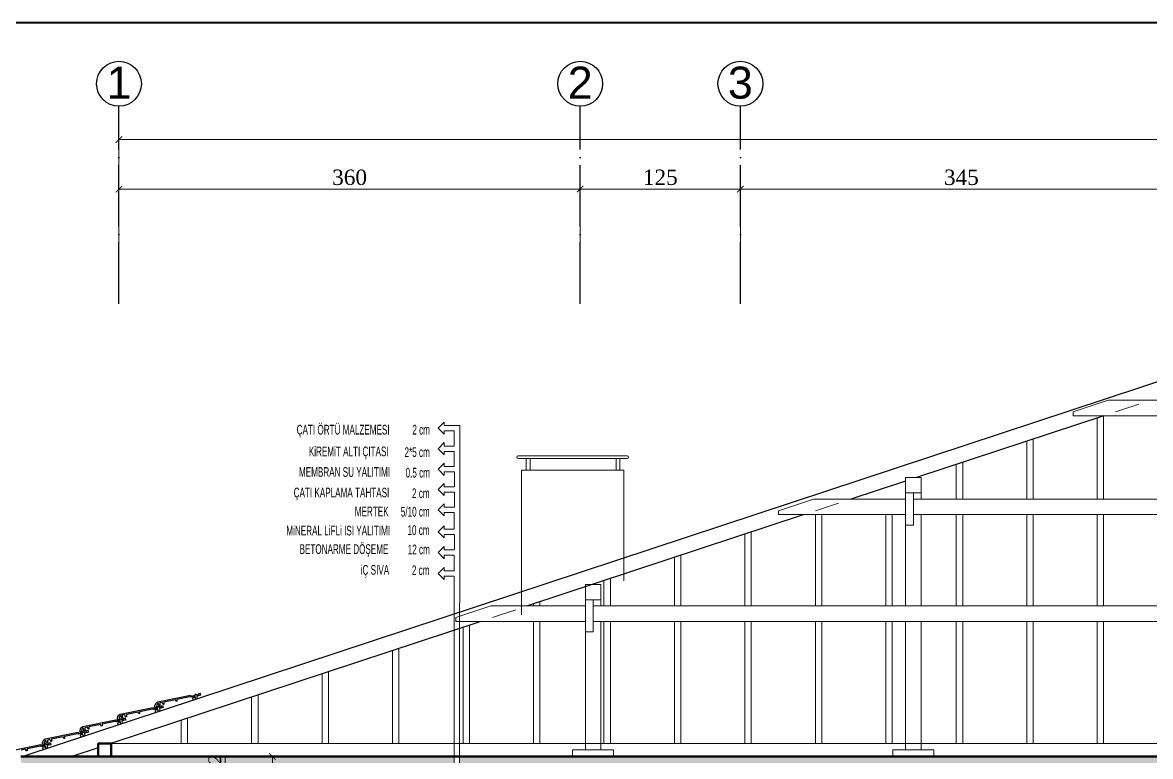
# Model space of a CAD drawing. Header units: metres. Extents: x 134072 to 172200, y 35728 to 38066.
# Drawn here: x 163636 to 164517, y 37494 to 38066 of the extents above; entities that cross this region are included whole.
import ezdxf

# ---------------------------------------------------------------- set-up
doc = ezdxf.new("R2010")
doc.units = ezdxf.units.M
doc.linetypes.add('ACAD_ISO04W100', pattern=[30, 24, -3, 0, -3])
for name, color, linetype in [('Aks', 7, 'Continuous'), ('duvaR', 52, 'Continuous'), ('KİREMİT', 242, 'Continuous')]:
    doc.layers.add(name, color=color, linetype=linetype)
for name, color, linetype, lineweight in [('Cizgi 20', 175, 'Continuous', 20), ('Cizgi 50', 1, 'Continuous', 50), ('ELEKTRİK', 102, 'Continuous', 40), ('Olcu 20', 7, 'Continuous', 20), ('Tarama 13', 221, 'Continuous', 13), ('Yazi Detay', 30, 'Continuous', 20)]:
    doc.layers.add(name, color=color, linetype=linetype, lineweight=lineweight)
doc.styles.add('arial_1_18', font='arial.ttf', dxfattribs={"height": 0.2})
doc.styles.add('muhammet', font='times.ttf', dxfattribs={"height": 10})
doc.styles.add('omer', font='times.ttf', dxfattribs={"height": 12})
doc.styles.add('ROMANT', font='arial.ttf', dxfattribs={"width": 0.75})
doc.dimstyles.new('ISO-25', dxfattribs={"dimtxt": 12, "dimasz": 5, "dimexe": 3, "dimexo": 10, "dimgap": 3, "dimtad": 1, "dimdec": 0, "dimtxsty": 'omer', "dimblk": 'ARCHTICK', "dimcen": 0, "dimclrd": 256, "dimclre": 256, "dimclrt": 256, "dimadec": 0, "dimazin": 0, "dimtfac": 1, "dimtdec": 0, "dimtix": 1, "dimtmove": 0, "dimatfit": 3, "dimldrblk": 'ARCHTICK', "dimfxl": 50, "dimfxlon": 1, "dimlwd": -1, "dimlwe": -1, "dimarcsym": 0})
doc.dimstyles.new('mami', dxfattribs={"dimtxt": 9, "dimasz": 5, "dimexe": 1.25, "dimexo": 10, "dimgap": 3, "dimtad": 1, "dimtoh": 1, "dimdec": 0, "dimtxsty": 'muhammet', "dimblk": 'DOT', "dimcen": 2.5, "dimclrd": 256, "dimadec": 0, "dimazin": 0, "dimtfac": 1, "dimtdec": 0, "dimtix": 1, "dimtmove": 0, "dimatfit": 3, "dimldrblk": 'DOT', "dimfxl": 60, "dimfxlon": 1, "dimlwd": -1, "dimarcsym": 0})

# ---------------------------------------------------------------- blocks, each defined once
blk = doc.blocks.new('*D104')
at = {"layer": 'Defpoints', "color": 0, "transparency": 16777216}
for p in [(163764.62, 37493.8, 0), (163766.13, 37481.8, 0), (163794.32, 37481.8)]:
    blk.add_point(p, dxfattribs=at)
at = {"layer": 'Olcu 20', "color": 0, "lineweight": -2, "transparency": 16777216}
for p, q in [((163774.62, 37493.8), (163795.57, 37493.8)), ((163776.13, 37481.8), (163795.57, 37481.8))]:
    blk.add_line(p, q, dxfattribs=at)
at = {"layer": 'Olcu 20', "transparency": 16777216}
blk.add_line((163794.32, 37493.8), (163794.32, 37481.8), dxfattribs=at)
at = {"layer": 'Olcu 20', "color": 0, "transparency": 16777216, "insert": (163786.32, 37487.8), "char_height": 10, "attachment_point": 5, "rotation": 90, "style": 'muhammet'}
blk.add_mtext('12', dxfattribs=at)
blk = doc.blocks.new('_Dot')
at = {"color": 0, "linetype": 'ByBlock', "lineweight": -2}
blk.add_line((-0.5, 0), (-1, 0), dxfattribs=at)
at = {"color": 0, "linetype": 'ByBlock', "const_width": 0.5}
blk.add_lwpolyline([(-0.25, 0, 1), (0.25, 0, 1)], format="xyb", close=True, dxfattribs=at)
blk = doc.blocks.new('_ArchTick')
at = {"layer": 'Olcu 20', "color": 0, "const_width": 0.15}
blk.add_lwpolyline([(-0.5, -0.5), (0.5, 0.5)], dxfattribs=at)
blk = doc.blocks.new('*D110')
at = {"layer": 'Defpoints', "color": 0, "transparency": 16777216}
for p in [(163802.59, 37493.8), (163802.59, 37213.8), (163831.21, 37213.8)]:
    blk.add_point(p, dxfattribs=at)
at = {"layer": 'Olcu 20', "transparency": 16777216}
for p, q in [((163828.21, 37493.8), (163834.21, 37493.8)), ((163831.21, 37493.8), (163831.21, 37213.8)), ((163828.21, 37213.8), (163834.21, 37213.8))]:
    blk.add_line(p, q, dxfattribs=at)
at = {"layer": 'Olcu 20', "transparency": 16777216, "xscale": 5, "yscale": 5, "zscale": 5}
for p, rotation in [((163831.21, 37493.8), 90), ((163831.21, 37213.8), 270)]:
    blk.add_blockref('_ArchTick', p, dxfattribs=dict(at, rotation=rotation))
at = {"layer": 'Olcu 20', "transparency": 16777216, "insert": (163822.11, 37353.8), "char_height": 12, "attachment_point": 5, "rotation": 90, "style": 'omer'}
blk.add_mtext('280', dxfattribs=at)
blk = doc.blocks.new('*D137')
at = {"layer": 'Defpoints', "color": 0, "transparency": 16777216}
for p in [(164071.51, 37936.42), (163711.51, 37846.99), (164071.51, 37846.99)]:
    blk.add_point(p, dxfattribs=at)
at = {"layer": 'Olcu 20', "transparency": 16777216}
for p, q in [((163711.51, 37886.42), (163711.51, 37939.42)), ((163711.51, 37936.42), (164071.51, 37936.42)), ((164071.51, 37886.42), (164071.51, 37939.42))]:
    blk.add_line(p, q, dxfattribs=at)
at = {"layer": 'Olcu 20', "transparency": 16777216, "xscale": 5, "yscale": 5, "zscale": 5, "rotation": 180}
blk.add_blockref('_ArchTick', (163711.51, 37936.42), dxfattribs=at)
at = {"layer": 'Olcu 20', "transparency": 16777216, "xscale": 5, "yscale": 5, "zscale": 5}
blk.add_blockref('_ArchTick', (164071.51, 37936.42), dxfattribs=at)
at = {"layer": 'Olcu 20', "transparency": 16777216, "insert": (163891.51, 37945.53), "char_height": 12, "attachment_point": 5, "style": 'omer'}
blk.add_mtext('360', dxfattribs=at)
blk = doc.blocks.new('*D138')
at = {"layer": 'Defpoints', "color": 0, "transparency": 16777216}
for p in [(164196.51, 37936.42), (164071.51, 37846.99), (164196.51, 37846.99)]:
    blk.add_point(p, dxfattribs=at)
at = {"layer": 'Olcu 20', "transparency": 16777216}
for p, q in [((164071.51, 37886.42), (164071.51, 37939.42)), ((164071.51, 37936.42), (164196.51, 37936.42)), ((164196.51, 37886.42), (164196.51, 37939.42))]:
    blk.add_line(p, q, dxfattribs=at)
at = {"layer": 'Olcu 20', "transparency": 16777216, "xscale": 5, "yscale": 5, "zscale": 5, "rotation": 180}
blk.add_blockref('_ArchTick', (164071.51, 37936.42), dxfattribs=at)
at = {"layer": 'Olcu 20', "transparency": 16777216, "xscale": 5, "yscale": 5, "zscale": 5}
blk.add_blockref('_ArchTick', (164196.51, 37936.42), dxfattribs=at)
at = {"layer": 'Olcu 20', "transparency": 16777216, "insert": (164134.01, 37945.53), "char_height": 12, "attachment_point": 5, "style": 'omer'}
blk.add_mtext('125', dxfattribs=at)
blk = doc.blocks.new('*D139')
at = {"layer": 'Defpoints', "color": 0, "transparency": 16777216}
for p in [(164541.51, 37936.42), (164196.51, 37846.99), (164541.51, 37846.99)]:
    blk.add_point(p, dxfattribs=at)
at = {"layer": 'Olcu 20', "transparency": 16777216}
for p, q in [((164196.51, 37886.42), (164196.51, 37939.42)), ((164196.51, 37936.42), (164541.51, 37936.42)), ((164541.51, 37886.42), (164541.51, 37939.42))]:
    blk.add_line(p, q, dxfattribs=at)
at = {"layer": 'Olcu 20', "transparency": 16777216, "xscale": 5, "yscale": 5, "zscale": 5, "rotation": 180}
blk.add_blockref('_ArchTick', (164196.51, 37936.42), dxfattribs=at)
at = {"layer": 'Olcu 20', "transparency": 16777216, "xscale": 5, "yscale": 5, "zscale": 5}
blk.add_blockref('_ArchTick', (164541.51, 37936.42), dxfattribs=at)
at = {"layer": 'Olcu 20', "transparency": 16777216, "insert": (164369.01, 37945.53), "char_height": 12, "attachment_point": 5, "style": 'omer'}
blk.add_mtext('345', dxfattribs=at)
blk = doc.blocks.new('*D145')
at = {"layer": 'Defpoints', "color": 0, "transparency": 16777216}
for p in [(163711.51, 37975.02), (163711.51, 37846.99), (166126.51, 37845.84)]:
    blk.add_point(p, dxfattribs=at)
at = {"layer": 'Olcu 20', "transparency": 16777216}
for p, q in [((163711.51, 37925.02), (163711.51, 37978.02)), ((166126.51, 37925.02), (166126.51, 37978.02)), ((166126.51, 37975.02), (163711.51, 37975.02))]:
    blk.add_line(p, q, dxfattribs=at)
at = {"layer": 'Olcu 20', "transparency": 16777216, "xscale": 5, "yscale": 5, "zscale": 5, "rotation": 180}
blk.add_blockref('_ArchTick', (163711.51, 37975.02), dxfattribs=at)
at = {"layer": 'Olcu 20', "transparency": 16777216, "xscale": 5, "yscale": 5, "zscale": 5}
blk.add_blockref('_ArchTick', (166126.51, 37975.02), dxfattribs=at)
at = {"layer": 'Olcu 20', "transparency": 16777216, "insert": (164919.01, 37984.12), "char_height": 12, "attachment_point": 5, "style": 'omer'}
blk.add_mtext('2415', dxfattribs=at)

msp = doc.modelspace()

# ---------------------------------------------------------------- hatches: boundary and pattern name
at = {"layer": 'Tarama 13'}
h = msp.add_hatch(dxfattribs=at)
h.set_pattern_fill('ANSI33', color=256, scale=2, style=0)
h.set_pattern_definition([(45, (109731.198, 30647.212), (-8.980256, 8.980256), []), (45, (109740.179, 30647.212), (-8.980256, 8.980256), [6.35, -3.175])])
h.paths.add_polyline_path([(166156.51, 36233.8), (166126.51, 36233.8), (166126.51, 36373.8), (166096.51, 36373.8), (166096.51, 36233.8), (165800.91, 36233.8), (165800.91, 36193.8), (166156.51, 36193.8)])
h.paths.add_polyline_path([(165800.91, 36233.8), (165636.51, 36233.8), (165636.51, 36373.8), (165611.51, 36373.8), (165611.51, 36233.8), (165156.51, 36233.8), (165156.51, 36373.8), (165131.51, 36373.8), (165131.51, 36233.8), (164541.51, 36233.8), (164541.51, 36373.8), (164516.51, 36373.8), (164516.51, 36233.8), (164071.51, 36233.8), (164071.51, 36373.8), (164046.51, 36373.8), (164046.51, 36233.8), (163910.85, 36233.8), (163910.85, 36193.8), (165800.91, 36193.8)])
h.paths.add_polyline_path([(163910.85, 36233.8), (163741.51, 36233.8), (163741.51, 36373.8), (163711.51, 36373.8), (163711.51, 36233.8), (163681.51, 36233.8), (163681.51, 36193.8), (163910.85, 36193.8)])
h.paths.add_polyline_path([(163736.51, 36641.8), (163910.99, 36641.8), (163910.99, 36653.8), (163711.51, 36653.8), (163711.51, 36603.8), (163736.51, 36603.8)])
h.paths.add_polyline_path([(163736.51, 36921.8), (163910.99, 36921.8), (163910.99, 36933.8), (163711.51, 36933.8), (163711.51, 36883.8), (163736.51, 36883.8)])
h.paths.add_polyline_path([(163736.51, 37201.8), (163910.99, 37201.8), (163910.99, 37213.8), (163711.51, 37213.8), (163711.51, 37182.02), (163736.51, 37182.02)])
h.paths.add_polyline_path([(163736.51, 37182.02), (163711.51, 37182.02), (163711.51, 37163.8), (163736.51, 37163.8)])
h.paths.add_polyline_path([(163973.15, 37493.8), (163634.97, 37493.8), (163634.97, 37481.8), (163641.97, 37481.8), (163641.97, 37476.8), (163711.51, 37476.8), (163711.51, 37443.8), (163736.51, 37443.8), (163736.51, 37481.8), (163973.15, 37481.8)])
h.paths.add_polyline_path([(165290.51, 37493.8), (163977.25, 37493.8), (163977.24, 37481.8), (164046.51, 37481.8), (164046.51, 37443.8), (164071.51, 37443.8), (164071.51, 37481.8), (164516.51, 37481.8), (164516.51, 37443.8), (164541.51, 37443.8), (164541.51, 37481.8), (165131.51, 37481.8), (165131.51, 37443.8), (165156.51, 37443.8), (165156.51, 37481.8), (165290.51, 37481.8)])
h.paths.add_polyline_path([(164071.51, 37201.8), (164516.51, 37201.8), (164516.51, 37163.8), (164541.51, 37163.8), (164541.51, 37201.8), (165131.51, 37201.8), (165131.51, 37163.8), (165156.51, 37163.8), (165156.51, 37201.8), (165299.61, 37201.8), (165518.81, 37338.8), (165611.51, 37338.8), (165611.51, 37353.8), (165486.51, 37353.8), (165486.51, 37336.3), (165458.51, 37336.3), (165458.51, 37318.8), (165430.51, 37318.8), (165430.51, 37301.3), (165402.51, 37301.3), (165402.51, 37283.8), (165374.51, 37283.8), (165374.51, 37266.3), (165346.51, 37266.3), (165346.51, 37248.8), (165318.51, 37248.8), (165318.51, 37231.3), (165290.51, 37231.3), (165290.51, 37213.8), (163910.99, 37213.8), (163910.99, 37201.8), (164046.51, 37201.8), (164046.51, 37163.8), (164071.51, 37163.8)])
h.paths.add_polyline_path([(164071.51, 36921.8), (164516.51, 36921.8), (164516.51, 36883.8), (164541.51, 36883.8), (164541.51, 36921.8), (165131.51, 36921.8), (165131.51, 36883.8), (165156.51, 36883.8), (165156.51, 36921.8), (165299.61, 36921.8), (165518.81, 37058.8), (165611.51, 37058.8), (165611.51, 37073.8), (165486.51, 37073.8), (165486.51, 37056.3), (165458.51, 37056.3), (165458.51, 37038.8), (165430.51, 37038.8), (165430.51, 37021.3), (165402.51, 37021.3), (165402.51, 37003.8), (165374.51, 37003.8), (165374.51, 36986.3), (165346.51, 36986.3), (165346.51, 36968.8), (165318.51, 36968.8), (165318.51, 36951.3), (165290.51, 36951.3), (165290.51, 36933.8), (163910.99, 36933.8), (163910.99, 36921.8), (164046.51, 36921.8), (164046.51, 36883.8), (164071.51, 36883.8)])
h.paths.add_polyline_path([(164071.51, 36641.8), (164516.51, 36641.8), (164516.51, 36603.8), (164541.51, 36603.8), (164541.51, 36641.8), (165131.51, 36641.8), (165131.51, 36603.8), (165156.51, 36603.8), (165156.51, 36641.8), (165299.61, 36641.8), (165518.81, 36778.8), (165611.51, 36778.8), (165611.51, 36793.8), (165486.51, 36793.8), (165486.51, 36776.3), (165458.51, 36776.3), (165458.51, 36758.8), (165430.51, 36758.8), (165430.51, 36741.3), (165402.51, 36741.3), (165402.51, 36723.8), (165374.51, 36723.8), (165374.51, 36706.3), (165346.51, 36706.3), (165346.51, 36688.8), (165318.51, 36688.8), (165318.51, 36671.3), (165290.51, 36671.3), (165290.51, 36653.8), (163910.99, 36653.8), (163910.99, 36641.8), (164046.51, 36641.8), (164046.51, 36603.8), (164071.51, 36603.8)])
h.paths.add_polyline_path([(165611.51, 36513.8), (165486.51, 36513.8), (165486.51, 36496.3), (165458.51, 36496.3), (165458.51, 36478.8), (165430.51, 36478.8), (165430.51, 36461.3), (165402.51, 36461.3), (165402.51, 36443.8), (165374.51, 36443.8), (165374.51, 36426.3), (165346.51, 36426.3), (165346.51, 36408.8), (165318.51, 36408.8), (165318.51, 36391.3), (165290.51, 36391.3), (165290.51, 36373.8), (165318.81, 36373.8), (165518.81, 36498.8), (165611.51, 36498.8)])
h.paths.add_polyline_path([(165636.51, 36641.8), (165780.11, 36641.8), (165780.11, 36653.8), (165611.51, 36653.8), (165611.51, 36603.8), (165636.51, 36603.8)])
h.paths.add_polyline_path([(166126.51, 36653.8), (165780.11, 36653.8), (165780.11, 36641.8), (166101.51, 36641.8), (166101.51, 36603.8), (166126.51, 36603.8)])
h.paths.add_polyline_path([(166126.51, 36933.8), (165780.11, 36933.8), (165780.11, 36921.8), (166101.51, 36921.8), (166101.51, 36883.8), (166126.51, 36883.8)])
h.paths.add_polyline_path([(165636.51, 36921.8), (165780.11, 36921.8), (165780.11, 36933.8), (165611.51, 36933.8), (165611.51, 36883.8), (165636.51, 36883.8)])
h.paths.add_polyline_path([(166126.51, 37213.8), (165780.11, 37213.8), (165780.11, 37201.8), (166101.51, 37201.8), (166101.51, 37182.02), (166126.51, 37182.02)])
h.paths.add_polyline_path([(166126.51, 37182.02), (166101.51, 37182.02), (166101.51, 37163.8), (166126.51, 37163.8)])
h.paths.add_polyline_path([(165636.51, 37201.8), (165780.11, 37201.8), (165780.11, 37213.8), (165611.51, 37213.8), (165611.51, 37163.8), (165636.51, 37163.8)])
h.paths.add_polyline_path([(165636.51, 37481.8), (166101.51, 37481.8), (166101.51, 37443.8), (166126.51, 37443.8), (166126.51, 37476.8), (166196.05, 37476.8), (166196.05, 37481.8), (166203.05, 37481.8), (166203.05, 37493.8), (165611.51, 37493.8), (165611.51, 37443.8), (165636.51, 37443.8)])
h.paths.add_polyline_path([(166046.23, 36204.07), (166046.23, 36223.83), (166024.88, 36223.83), (166024.88, 36204.07)], flags=24)
h.paths.add_polyline_path([(163796.84, 36204.07), (163796.84, 36223.83), (163775.48, 36223.83), (163775.48, 36204.07)], flags=24)
h.paths.add_polyline_path([(163797.01, 36637.36), (163797.01, 36657.13), (163775.66, 36657.13), (163775.66, 36637.36)], flags=9)
h.paths.add_polyline_path([(163797.01, 36917.36), (163797.01, 36937.13), (163775.66, 36937.13), (163775.66, 36917.36)], flags=9)
h.paths.add_polyline_path([(163797.01, 37197.36), (163797.01, 37217.13), (163775.66, 37217.13), (163775.66, 37197.36)], flags=9)
h.paths.add_polyline_path([(163797.01, 37477.36), (163797.01, 37497.13), (163775.66, 37497.13), (163775.66, 37477.36)], flags=9)
h.paths.add_polyline_path([(166046.4, 36637.36), (166046.4, 36657.13), (166025.05, 36657.13), (166025.05, 36637.36)], flags=9)
h.paths.add_polyline_path([(166046.4, 36917.36), (166046.4, 36937.13), (166025.05, 36937.13), (166025.05, 36917.36)], flags=9)
h.paths.add_polyline_path([(166046.4, 37197.36), (166046.4, 37217.13), (166025.05, 37217.13), (166025.05, 37197.36)], flags=9)
h.paths.add_polyline_path([(166046.4, 37477.36), (166046.4, 37497.13), (166025.05, 37497.13), (166025.05, 37477.36)], flags=9)

# ---------------------------------------------------------------- linework, layer by layer
at = {"layer": 'Aks', "color": 251, "linetype": 'ACAD_ISO04W100', "lineweight": -3, "ltscale": 2}
for points in [[(163711.51, 37846.99), (163711.51, 38001.08)], [(164071.51, 37846.99), (164071.51, 38001.08)], [(164196.51, 37846.99), (164196.51, 38001.08)]]:
    msp.add_lwpolyline(points, dxfattribs=at)
at = {"layer": 'Aks', "color": 30, "linetype": 'Continuous', "lineweight": -3}
for centre in [(163711.51, 38018.58), (164071.51, 38018.58), (164196.51, 38018.58)]:
    msp.add_circle(centre, 17.5, dxfattribs=at)
at = {"layer": 'Cizgi 20'}
for p, q in [((164557.44, 37771.6), (164483.55, 37771.6)), ((164507.53, 37768.6), (164489.35, 37762.6)), ((164557.44, 37759.6), (164456.28, 37759.6)), ((164108.19, 37728.23), (164022.98, 37728.23)), ((164108.19, 37726.23), (164022.98, 37726.23)), ((164029.41, 37726.23), (164029.41, 37717.23)), ((164032.41, 37726.23), (164032.41, 37717.23)), ((164099.51, 37726.23), (164099.51, 37717.23)), ((164102.51, 37726.23), (164102.51, 37717.23)), ((164025.58, 37717.23), (164105.58, 37717.23)), ((164025.58, 37604.35), (164025.58, 37717.23)), ((164105.58, 37630.75), (164105.58, 37717.23)), ((164325.51, 37711.29), (164325.51, 37611.13)), ((164325.51, 37711.29), (164337.51, 37711.29)), ((164337.51, 37711.29), (164337.51, 37694.41)), ((164325.51, 37699.29), (164337.51, 37699.29)), ((164331.51, 37699.29), (164331.51, 37674.29)), ((164325.51, 37694.41), (164253.58, 37694.41)), ((164273.2, 37691.41), (164255.02, 37685.41)), ((165506.51, 37694.41), (164331.51, 37694.41)), ((164325.51, 37682.41), (164226.3, 37682.41)), ((165506.51, 37682.41), (164331.51, 37682.41)), ((164337.51, 37682.41), (164337.51, 37611.13)), ((164331.51, 37674.29), (164325.51, 37674.29)), ((164075.51, 37628.02), (164075.51, 37498.8)), ((164075.51, 37628.02), (164087.51, 37628.02)), ((164087.51, 37628.02), (164087.51, 37611.13)), ((164075.51, 37616.02), (164087.51, 37616.02)), ((164081.51, 37616.02), (164081.51, 37591.02)), ((164075.51, 37611.13), (164001.62, 37611.13)), ((164021.25, 37608.13), (164003.07, 37602.13)), ((164081.51, 37611.13), (165756.51, 37611.13)), ((164075.51, 37599.13), (163974.35, 37599.13)), ((164081.51, 37599.13), (165756.51, 37599.13)), ((164087.51, 37599.13), (164087.51, 37498.8)), ((164325.51, 37599.13), (164325.51, 37498.8)), ((164337.51, 37599.13), (164337.51, 37498.8)), ((164081.51, 37591.02), (164075.51, 37591.02)), ((164065.51, 37498.8), (164097.51, 37498.8)), ((164065.51, 37498.8), (164065.51, 37493.8)), ((164097.51, 37498.8), (164097.51, 37493.8)), ((164315.51, 37498.8), (164347.51, 37498.8)), ((164315.51, 37498.8), (164315.51, 37493.8)), ((164347.51, 37498.8), (164347.51, 37493.8))]:
    msp.add_line(p, q, dxfattribs=at)
for points in [[(164483.55, 37771.6), (164456.28, 37762.6), (164456.28, 37759.6)], [(164253.58, 37694.41), (164226.3, 37685.41), (164226.3, 37682.41)], [(164001.62, 37611.13), (163974.35, 37602.13), (163974.35, 37599.13)]]:
    msp.add_lwpolyline(points, dxfattribs=at)
for centre, start, end in [((164022.98, 37727.23), 90, 270), ((164108.19, 37727.23), 270, 90)]:
    msp.add_arc(centre, 1, start, end, dxfattribs=at)
at = {"layer": 'Cizgi 50'}
msp.add_line((165290.51, 37493.8), (163634.97, 37493.8), dxfattribs=at)
msp.add_lwpolyline([(163695.37, 37493.8), (163695.37, 37503.8), (163705.37, 37503.8), (163705.37, 37493.8)], close=True, dxfattribs=at)
at = {"layer": 'duvaR'}
for p, q in [((164561.51, 37799.05), (163636.51, 37493.8)), ((164480.25, 37759.6), (164333.86, 37711.29)), ((164325.51, 37708.54), (164282.69, 37694.41)), ((164246.33, 37682.41), (164030.34, 37611.13)), ((163993.98, 37599.13), (163705.11, 37503.8)), ((163695.37, 37500.59), (163674.8, 37493.8))]:
    msp.add_line(p, q, dxfattribs=at)
at = {"layer": 'ELEKTRİK'}
msp.add_line((135359.31, 38066.32, 127785.85), (172199.82, 38066.32, 127785.85), dxfattribs=at)
at = {"layer": 'KİREMİT', "color": 242}
for p, q in [((163770.69, 37539.93), (163768.84, 37539.32)), ((163770.69, 37539.93), (163768.84, 37539.32)), ((163768.84, 37539.32), (163769.39, 37537.65)), ((163768.84, 37539.32), (163769.39, 37537.65)), ((163770.69, 37539.93), (163771.24, 37538.26)), ((163770.69, 37539.93), (163771.24, 37538.26)), ((163741.46, 37530.29), (163739.61, 37529.68)), ((163741.46, 37530.29), (163739.61, 37529.68)), ((163739.61, 37529.68), (163740.16, 37528.01)), ((163739.61, 37529.68), (163740.16, 37528.01)), ((163741.46, 37530.29), (163742.01, 37528.62)), ((163741.46, 37530.29), (163742.01, 37528.62)), ((163712.22, 37520.65), (163710.37, 37520.04)), ((163712.22, 37520.65), (163710.37, 37520.04)), ((163710.37, 37520.04), (163710.92, 37518.37)), ((163710.37, 37520.04), (163710.92, 37518.37)), ((163712.22, 37520.65), (163712.78, 37518.98)), ((163712.22, 37520.65), (163712.78, 37518.98)), ((163682.99, 37511.01), (163681.14, 37510.4)), ((163682.99, 37511.01), (163681.14, 37510.4)), ((163681.14, 37510.4), (163681.69, 37508.73)), ((163681.14, 37510.4), (163681.69, 37508.73)), ((163682.99, 37511.01), (163683.54, 37509.35)), ((163682.99, 37511.01), (163683.54, 37509.35)), ((163653.76, 37501.37), (163651.91, 37500.76)), ((163653.76, 37501.37), (163651.91, 37500.76)), ((163653.76, 37501.37), (163654.31, 37499.71)), ((163653.76, 37501.37), (163654.31, 37499.71)), ((163651.91, 37500.76), (163652.46, 37499.09)), ((163651.91, 37500.76), (163652.46, 37499.09))]:
    msp.add_line(p, q, dxfattribs=at)
for points in [[(163771.55, 37538.44), (163770.86, 37540.59), (163767.83, 37539.98), (163766.87, 37540.23), (163756.76, 37538.19), (163756.75, 37536.79), (163756.17, 37536.67), (163755.61, 37537.95), (163746.49, 37536.11), (163746.54, 37534.38), (163745.92, 37534.25), (163745.29, 37535.87), (163743.33, 37535.47), (163743.5, 37533.04), (163742.92, 37532.93), (163742.14, 37535.23, 0.317877), (163740.81, 37532.22), (163739.61, 37531.98, -0.333333), (163741.71, 37536.39), (163767.43, 37541.59), (163767.58, 37540.87), (163771.16, 37541.59), (163771.01, 37542.31), (163771.73, 37542.46), (163771.88, 37541.74), (163774.03, 37542.17), (163773.88, 37542.89), (163774.84, 37543.08), (163775.17, 37541.46), (163772.3, 37540.88), (163772.5, 37538.63)], [(163742.32, 37528.8), (163741.63, 37530.95), (163738.6, 37530.34), (163737.64, 37530.59), (163727.53, 37528.55), (163727.51, 37527.15), (163726.94, 37527.03), (163726.38, 37528.31), (163717.26, 37526.47), (163717.31, 37524.74), (163716.69, 37524.61), (163716.06, 37526.23), (163714.1, 37525.83), (163714.26, 37523.4), (163713.69, 37523.29), (163712.9, 37525.59, 0.317877), (163711.58, 37522.58), (163710.38, 37522.34, -0.333333), (163712.47, 37526.75), (163738.2, 37531.95), (163738.34, 37531.23), (163741.93, 37531.96), (163741.78, 37532.67), (163742.5, 37532.82), (163742.64, 37532.1), (163744.79, 37532.53), (163744.65, 37533.25), (163745.6, 37533.44), (163745.93, 37531.82), (163743.07, 37531.24), (163743.27, 37528.99)], [(163713.08, 37519.16), (163712.4, 37521.31), (163709.37, 37520.7), (163708.4, 37520.95), (163698.3, 37518.91), (163698.28, 37517.51), (163697.71, 37517.39), (163697.15, 37518.67), (163688.02, 37516.83), (163688.07, 37515.1), (163687.45, 37514.97), (163686.83, 37516.59), (163684.86, 37516.19), (163685.03, 37513.76), (163684.46, 37513.65), (163683.67, 37515.95, 0.317877), (163682.34, 37512.94), (163681.15, 37512.7, -0.333333), (163683.24, 37517.11), (163708.97, 37522.31), (163709.11, 37521.59), (163712.69, 37522.32), (163712.55, 37523.03), (163713.27, 37523.18), (163713.41, 37522.46), (163715.56, 37522.89), (163715.42, 37523.61), (163716.37, 37523.8), (163716.7, 37522.18), (163713.83, 37521.6), (163714.04, 37519.35)], [(163683.85, 37509.52), (163683.17, 37511.67), (163680.13, 37511.06), (163679.17, 37511.31), (163669.06, 37509.27), (163669.05, 37507.87), (163668.47, 37507.75), (163667.92, 37509.03), (163658.79, 37507.19), (163658.84, 37505.46), (163658.22, 37505.33), (163657.6, 37506.95), (163655.63, 37506.55), (163655.8, 37504.12), (163655.23, 37504.01), (163654.44, 37506.31, 0.317877), (163653.11, 37503.3), (163651.92, 37503.06, -0.333333), (163654.01, 37507.47), (163679.73, 37512.67), (163679.88, 37511.95), (163683.46, 37512.68), (163683.32, 37513.39), (163684.03, 37513.54), (163684.18, 37512.82), (163686.33, 37513.26), (163686.18, 37513.97), (163687.14, 37514.17), (163687.47, 37512.54), (163684.6, 37511.96), (163684.81, 37509.71)]]:
    msp.add_lwpolyline(points, format="xyb", close=True, dxfattribs=at)
msp.add_lwpolyline([(163630.36, 37498.96), (163650.5, 37503.03), (163650.65, 37502.31), (163654.23, 37503.04), (163654.08, 37503.75), (163654.8, 37503.9), (163654.95, 37503.18), (163657.1, 37503.62), (163656.95, 37504.33), (163657.91, 37504.53), (163658.24, 37502.9), (163655.37, 37502.32), (163655.57, 37500.07), (163654.62, 37499.88), (163653.93, 37502.03), (163650.9, 37501.42), (163649.94, 37501.67), (163639.83, 37499.63), (163639.82, 37498.23), (163639.24, 37498.11), (163638.68, 37499.39), (163635.15, 37498.68)], dxfattribs=at)
at = {"layer": 'Tarama 13'}
for p, q in [((164475.02, 37694.41), (164475.02, 37757.87)), ((164480.02, 37694.41), (164480.02, 37759.52)), ((164420.02, 37694.41), (164420.02, 37739.72)), ((164425.02, 37694.41), (164425.02, 37741.37)), ((164365.02, 37694.41), (164365.02, 37721.57)), ((164370.02, 37694.41), (164370.02, 37723.22)), ((164255.02, 37611.13), (164255.02, 37682.41)), ((164260.02, 37611.13), (164260.02, 37682.41)), ((164310.02, 37611.13), (164310.02, 37682.41)), ((164315.02, 37611.13), (164315.02, 37682.41)), ((164365.02, 37611.13), (164365.02, 37682.41)), ((164370.02, 37611.13), (164370.02, 37682.41)), ((164420.02, 37611.13), (164420.02, 37682.41)), ((164425.02, 37611.13), (164425.02, 37682.41)), ((164475.02, 37611.13), (164475.02, 37682.41)), ((164480.02, 37611.13), (164480.02, 37682.41)), ((164205.02, 37611.13), (164205.02, 37668.77)), ((164200.02, 37611.13), (164200.02, 37667.12)), ((164145.02, 37611.13), (164145.02, 37648.97)), ((164150.02, 37611.13), (164150.02, 37650.62)), ((164090.02, 37611.13), (164090.02, 37630.82)), ((164095.02, 37611.13), (164095.02, 37632.47)), ((164035.02, 37611.13), (164035.02, 37612.67)), ((164040.02, 37611.13), (164040.02, 37614.32)), ((164035.02, 37503.8), (164035.02, 37599.13)), ((164040.02, 37503.8), (164040.02, 37599.13)), ((164090.02, 37503.8), (164090.02, 37599.13)), ((164095.02, 37503.8), (164095.02, 37599.13)), ((164145.02, 37503.8), (164145.02, 37599.13)), ((164150.02, 37503.8), (164150.02, 37599.13)), ((164200.02, 37503.8), (164200.02, 37599.13)), ((164205.02, 37503.8), (164205.02, 37599.13)), ((164255.02, 37503.8), (164255.02, 37599.13)), ((164260.02, 37503.8), (164260.02, 37599.13)), ((164310.02, 37503.8), (164310.02, 37599.13)), ((164315.02, 37503.8), (164315.02, 37599.13)), ((164365.02, 37503.8), (164365.02, 37599.13)), ((164370.02, 37503.8), (164370.02, 37599.13)), ((164420.02, 37503.8), (164420.02, 37599.13)), ((164425.02, 37503.8), (164425.02, 37599.13)), ((164475.02, 37503.8), (164475.02, 37599.13)), ((164480.02, 37503.8), (164480.02, 37599.13)), ((163980.02, 37503.8), (163980.02, 37594.52)), ((163985.02, 37503.8), (163985.02, 37596.17)), ((163925.02, 37503.8), (163925.02, 37576.37)), ((163930.02, 37503.8), (163930.02, 37578.02)), ((163870.02, 37503.8), (163870.02, 37558.22)), ((163875.02, 37503.8), (163875.02, 37559.87)), ((163815.02, 37503.8), (163815.02, 37540.07)), ((163820.02, 37503.8), (163820.02, 37541.72)), ((163760.02, 37503.8), (163760.02, 37521.92)), ((163765.02, 37503.8), (163765.02, 37523.57)), ((165257.6, 37503.8), (163705.37, 37503.8))]:
    msp.add_line(p, q, dxfattribs=at)
at = {"layer": 'Yazi Detay', "color": 1, "lineweight": 18}
for p, q in [((163960.62, 37749.88), (163965.38, 37754.63)), ((163960.62, 37749.88), (163965.38, 37745.13)), ((163965.38, 37754.63), (163965.38, 37751.98)), ((163965.38, 37751.98), (163977.43, 37751.98)), ((163965.38, 37747.78), (163973.19, 37747.78)), ((163965.38, 37745.13), (163965.38, 37747.78)), ((163973.19, 37747.78), (163973.15, 37735.93)), ((163977.43, 37751.98), (163977.23, 37471.14)), ((163960.62, 37733.83), (163965.38, 37738.58)), ((163960.62, 37733.83), (163965.38, 37729.08)), ((163965.38, 37738.58), (163965.38, 37735.93)), ((163965.38, 37735.93), (163973.15, 37735.93)), ((163965.38, 37731.73), (163973.15, 37731.73)), ((163965.38, 37729.08), (163965.38, 37731.73)), ((163973.15, 37731.73), (163973.15, 37719.88)), ((163960.62, 37717.79), (163965.38, 37722.54)), ((163965.38, 37722.54), (163965.38, 37719.88)), ((163960.62, 37717.79), (163965.38, 37713.03)), ((163965.38, 37719.88), (163973.15, 37719.88)), ((163965.38, 37715.68), (163973.33, 37715.68)), ((163965.38, 37713.03), (163965.38, 37715.68)), ((163973.33, 37715.68), (163973.33, 37704.17)), ((163960.62, 37702.08), (163965.38, 37706.83)), ((163965.38, 37706.83), (163965.38, 37704.17)), ((163965.38, 37704.17), (163973.33, 37704.17)), ((163960.62, 37702.08), (163965.38, 37697.32)), ((163965.38, 37699.97), (163973.33, 37699.97)), ((163965.38, 37697.32), (163965.38, 37699.97)), ((163973.33, 37699.97), (163973.33, 37688.31)), ((163960.62, 37686.21), (163965.38, 37690.96)), ((163960.62, 37686.21), (163965.38, 37681.46)), ((163965.38, 37690.96), (163965.38, 37688.31)), ((163965.38, 37688.31), (163973.33, 37688.31)), ((163965.38, 37684.11), (163973.15, 37684.11)), ((163965.38, 37681.46), (163965.38, 37684.11)), ((163973.15, 37684.11), (163973.15, 37671.13)), ((163960.62, 37669.03), (163965.38, 37673.78)), ((163960.62, 37669.03), (163965.38, 37664.28)), ((163965.38, 37673.78), (163965.38, 37671.13)), ((163965.38, 37671.13), (163973.15, 37671.13)), ((163965.38, 37666.93), (163973.15, 37666.93)), ((163965.38, 37664.28), (163965.38, 37666.93)), ((163973.33, 37666.93), (163973.33, 37655.08)), ((163960.62, 37652.76), (163965.38, 37657.51)), ((163960.62, 37652.76), (163965.38, 37648.01)), ((163965.38, 37657.51), (163965.38, 37654.86)), ((163965.38, 37654.86), (163973.15, 37654.86)), ((163965.38, 37650.66), (163973.15, 37650.66)), ((163965.38, 37648.01), (163965.38, 37650.66)), ((163973.15, 37650.66), (163973.15, 37638.58)), ((163960.62, 37636.49), (163965.38, 37641.24)), ((163960.62, 37636.49), (163965.38, 37631.73)), ((163965.38, 37641.24), (163965.38, 37638.58)), ((163965.38, 37638.58), (163973.15, 37638.58)), ((163965.38, 37634.38), (163973.15, 37634.38)), ((163965.38, 37631.73), (163965.38, 37634.38)), ((163973.15, 37634.38), (163973.15, 37471.18))]:
    msp.add_line(p, q, dxfattribs=at)

# ---------------------------------------------------------------- texts
at = {"layer": 'Aks', "color": 19, "linetype": 'Continuous', "lineweight": -3, "style": 'arial_1_18'}
for s, p in [('1', (163701.8, 38006.95)), ('2', (164061.8, 38006.95)), ('3', (164186.8, 38006.95))]:
    msp.add_text(s, height=25, dxfattribs=at).set_placement(p)
at = {"layer": 'Yazi Detay', "style": 'ROMANT', "width": 0.6}
for s, p in [('ÇATI ÖRTÜ MALZEMESI', (163850.21, 37744.92)), ('2 cm', (163940.46, 37744.91)), ('KiREMiT ALTI ÇITASI', (163859.7, 37727.96)), ('2*5 cm', (163934.37, 37727.42)), ('MEMBRAN SU YALITIMI ', (163852.01, 37711.91)), ('0.5 cm', (163935.2, 37711.37)), ('ÇATI KAPLAMA TAHTASI', (163847.87, 37695.87)), ('2 cm', (163940.24, 37695.32)), ('MERTEK', (163895.56, 37681.12)), ('5/10 cm', (163931.49, 37680.91)), ('MiNERAL LiFLi ISI YALITIMI', (163842.15, 37666.17)), ('10 cm', (163936.67, 37666.57)), ('BETONARME DÖŞEME', (163852.46, 37651.75)), ('12 cm', (163936.88, 37651.5)), ('iÇ SIVA', (163900.22, 37635.54)), ('2 cm', (163940.14, 37635.29))]:
    msp.add_text(s, height=7.56, dxfattribs=at).set_placement(p)

# ---------------------------------------------------------------- dimensions: what is measured, and where the dimension line sits
at = {"layer": 'Olcu 20'}
for base, p1, p2, picture, middle in [((163711.51, 37975.02), (166126.51, 37845.84), (163711.51, 37846.99), '*D145', (164919.01, 37984.12)), ((164071.51, 37936.42), (163711.51, 37846.99), (164071.51, 37846.99), '*D137', (163891.51, 37945.53))]:
    dim = msp.add_linear_dim(base=base, p1=p1, p2=p2, dimstyle='ISO-25', dxfattribs=at)
    dim.commit()
    dim.dimension.update_dxf_attribs({"geometry": picture, "text_midpoint": middle})
for base, p1, p2, picture, middle in [((164196.51, 37936.42), (164071.51, 37846.99), (164196.51, 37846.99), '*D138', (164134.01, 37945.53)), ((164541.51, 37936.42), (164196.51, 37846.99), (164541.51, 37846.99), '*D139', (164369.01, 37945.53))]:
    dim = msp.add_linear_dim(base=base, p1=p1, p2=p2, dimstyle='ISO-25', override={"dimtmove": 1}, dxfattribs=at)
    dim.commit()
    dim.dimension.update_dxf_attribs({"geometry": picture, "text_midpoint": middle})
for base, p1, p2, dimstyle, override, picture, middle in [((163794.32, 37481.8), (163764.62, 37493.8, 0), (163766.13, 37481.8, 0), 'mami', {"dimtmove": 1, "dimfxl": 50}, '*D104', (163786.32, 37487.8)), ((163831.21, 37213.8), (163802.59, 37493.8), (163802.59, 37213.8), 'ISO-25', {"dimfxl": 3}, '*D110', (163822.11, 37353.8))]:
    dim = msp.add_linear_dim(base=base, p1=p1, p2=p2, angle=90, dimstyle=dimstyle, override=override, dxfattribs=at)
    dim.commit()
    dim.dimension.update_dxf_attribs({"geometry": picture, "text_midpoint": middle})

doc.saveas('drawing.dxf')
